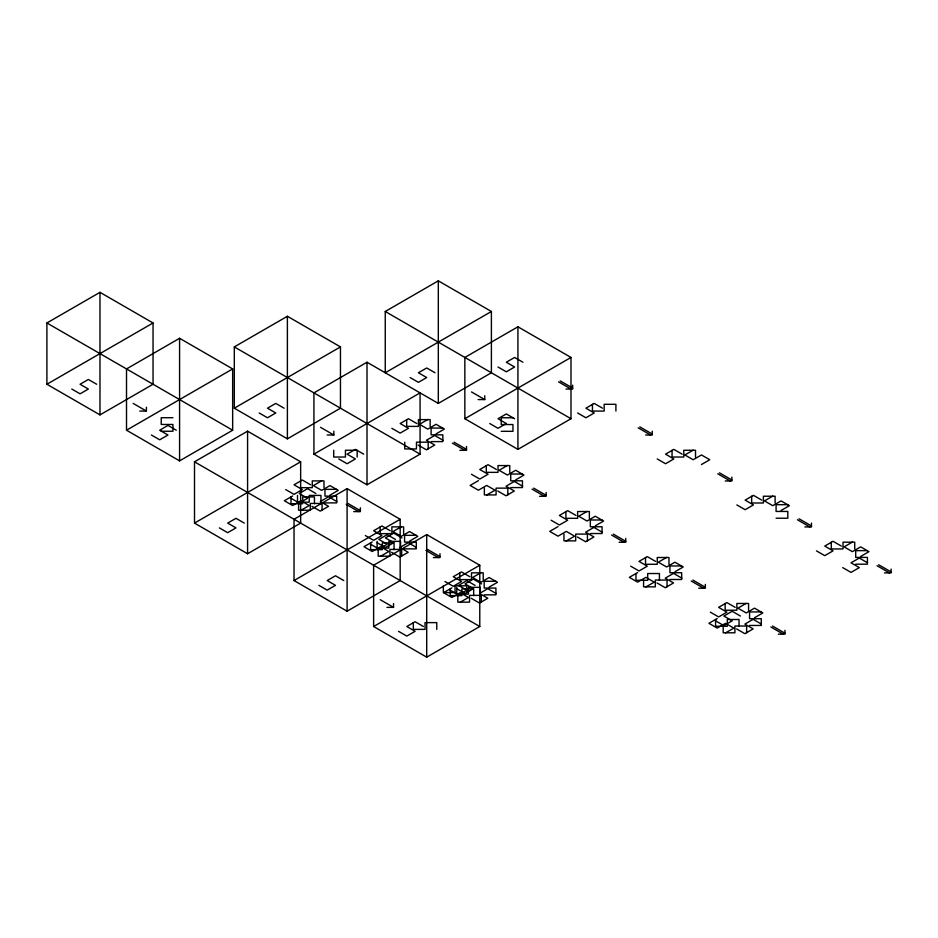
<?xml version="1.0" encoding="UTF-8"?>
<svg xmlns="http://www.w3.org/2000/svg" width="938" height="938" viewBox="0 0 938 938"><rect width="100%" height="100%" fill="white"/><g stroke="black" fill="none" stroke-linecap="round" stroke-linejoin="round"><path stroke-width="1.41" d="M46.9 322.977L99.979 292.328L153.046 322.977L153.046 384.252L99.979 414.901L46.9 384.252L46.9 322.977L232.659 430.214L232.659 368.939L179.58 338.29L126.513 368.939L126.513 430.214L179.58 460.863L232.659 430.214M46.9 384.252L153.046 322.977M234.312 346.908L287.391 316.27L340.459 346.908L340.459 408.194L287.391 438.843L234.312 408.194L234.312 346.908L420.072 454.156L420.072 392.87L313.925 454.156L313.925 392.87L367.004 362.232L438.316 403.41L491.395 372.761L491.395 311.486L438.316 280.837L385.248 311.486L385.248 372.761L491.395 311.486M126.513 430.214L232.659 368.939M234.312 408.194L340.459 346.908M194.506 461.813L247.585 431.175L300.652 461.813L300.652 523.099L247.585 553.748L194.506 523.099L194.506 461.813L479.775 626.514L479.775 565.239L426.708 534.59L373.629 565.239L373.629 626.514L426.708 657.163L479.775 626.514M517.928 326.799L464.849 357.448L464.849 418.723L517.928 449.372L570.996 418.723L570.996 357.448L517.928 326.799L517.928 449.372M194.506 523.099L300.652 461.813M292.644 495.968L284.355 500.751L292.644 505.535L300.946 500.751L309.235 505.535L300.946 510.331M321.652 480.807L313.362 485.591L321.652 490.386L329.942 485.591L338.231 490.386L329.942 495.17M427.798 419.521L419.509 424.304L427.798 429.1L436.088 424.304L444.378 429.1L436.088 433.884M464.849 418.723L570.996 357.448M347.095 488.628L294.028 519.277L294.028 580.552L347.095 611.201L400.174 580.552L400.174 519.277L347.095 488.628L347.095 611.201M313.925 454.156L367.004 484.805L420.072 454.156M294.028 580.552L400.174 519.277M372.257 541.93L363.967 546.713L372.257 551.497L380.547 546.713L388.848 551.497L380.547 556.293M478.403 480.643L470.114 485.427L478.403 490.222L486.705 485.427L494.994 490.222L486.705 495.006M401.265 526.769L392.963 531.553L401.265 536.348L409.554 531.553L417.844 536.348L409.554 541.132M507.411 465.483L499.11 470.278L507.411 475.062L515.701 470.278L523.99 475.062L515.701 479.846M373.629 626.514L479.775 565.239M451.87 587.892L443.58 592.675L451.87 597.459L460.159 592.675L468.461 597.459L460.159 602.255M558.016 526.605L549.727 531.389L558.016 536.184L566.306 531.389L574.607 536.184L566.306 540.968M480.866 572.731L472.576 577.515L480.866 582.31L489.167 577.515L497.457 582.31L489.167 587.094M587.012 511.445L578.723 516.24L587.012 521.024L595.313 516.24L603.603 521.024L595.313 525.808M693.159 450.17L684.869 454.953L693.159 459.737L701.46 454.953L709.749 459.737L701.46 464.533M637.629 572.567L629.339 577.351L637.629 582.146L645.919 577.351L654.208 582.146L645.919 586.93M666.625 557.407L658.335 562.202L666.625 566.986L674.914 562.202L683.216 566.986L674.914 571.77M772.771 496.132L764.482 500.915L772.771 505.699L781.073 500.915L789.362 505.699L781.073 510.495M717.242 618.529L708.94 623.313L717.242 628.108L725.531 623.313L733.821 628.108L725.531 632.892M746.238 603.369L737.948 608.164L746.238 612.948L754.527 608.164L762.829 612.948L754.527 617.732M852.384 542.094L844.094 546.877L852.384 551.661L860.674 546.877L868.975 551.661L860.674 556.457M566.024 389.047L572.661 389.047L572.661 385.213M478.122 399.576L484.758 399.576L484.758 395.742M139.774 411.067L146.41 411.067L146.41 407.233M172.944 417.703L161.219 417.703L161.219 424.468L172.944 424.468L172.944 431.246L161.219 431.246M512.957 417.773L501.22 417.773L501.22 424.539L512.957 424.539L512.957 431.316L501.22 431.316M442.842 428.068L431.117 428.068L431.117 434.845L442.842 434.845L442.842 441.61L431.117 441.61M327.198 435.009L333.834 435.009L333.834 431.175M645.637 435.009L652.273 435.009L652.273 431.175M459.878 450.334L466.514 450.334L466.514 446.5M522.454 474.03L510.729 474.03L510.729 480.807L522.454 480.807L522.454 487.572L510.729 487.572M725.25 480.971L731.875 480.971L731.875 477.137M300.535 487.678L312.272 487.678L312.272 480.901L323.997 480.901L323.997 487.678M336.695 489.355L324.97 489.355L324.97 496.132L336.695 496.132L336.695 502.897L324.97 502.897M539.491 496.296L546.127 496.296L546.127 492.462M787.814 504.679L776.089 504.679L776.089 511.445L787.814 511.445L787.814 518.222L776.089 518.222M353.732 511.609L360.368 511.609L360.368 507.786M602.067 519.992L590.33 519.992L590.33 526.769L602.067 526.769L602.067 533.534L590.33 533.534M804.851 526.933L811.487 526.933L811.487 523.099M416.308 535.317L404.571 535.317L404.571 542.094L416.308 542.094L416.308 548.859L404.571 548.859M619.103 542.258L625.728 542.258L625.728 538.424M867.427 550.641L855.702 550.641L855.702 557.407L867.427 557.407L867.427 564.184L855.702 564.184M433.344 557.571L439.981 557.571L439.981 553.748M681.668 565.954L669.943 565.954L669.943 572.731L681.668 572.731L681.668 579.496L669.943 579.496M884.464 572.895L891.1 572.895L891.1 569.061M495.921 581.279L484.184 581.279L484.184 588.056L495.921 588.056L495.921 594.821L484.184 594.821M698.704 588.22L705.341 588.22L705.341 584.386M386.902 607.367L393.538 607.367L393.538 603.533M761.281 611.928L749.556 611.928L749.556 618.693L761.281 618.693L761.281 625.458L749.556 625.458M778.317 634.182L784.954 634.182L784.954 630.348M560.221 380.91L572.661 388.086M639.833 426.872L652.273 434.048M719.446 472.834L731.875 480.01M799.047 518.796L811.487 525.972M878.66 564.758L891.1 571.934M558.567 381.86L570.996 389.047M638.168 427.822L650.609 435.009M717.781 473.784L730.221 480.971M797.394 519.746L809.834 526.933M877.007 565.708L889.447 572.895M522.9 362.232L514.61 357.448L506.321 362.232L514.61 367.016L506.321 371.811L498.019 367.016M602.513 408.194L594.223 403.41L585.922 408.194L594.223 412.978L585.922 417.773L577.632 412.978M682.125 454.156L673.836 449.372L665.534 454.156L673.836 458.952L665.534 463.735L657.245 458.952M761.738 500.118L753.437 495.334L745.147 500.118L753.437 504.914L745.147 509.697L736.858 504.914M841.339 546.08L833.05 541.296L824.76 546.08L833.05 550.876L824.76 555.659L816.47 550.876M867.591 562.823L859.302 558.04L851.012 562.823L859.302 567.619L851.012 572.403L842.723 567.619M385.248 311.486L570.996 418.723M471.486 391.92L484.758 399.576M434.998 372.761L426.708 367.977L418.418 372.761L426.708 377.557L418.418 382.341L410.117 377.557M514.61 418.723L506.321 413.939L498.019 418.723L506.321 423.519L498.019 428.303L489.73 423.519M454.074 442.185L466.514 449.372M533.687 488.147L546.127 495.334M613.288 534.109L625.728 541.296M692.901 580.071L705.341 587.258M772.513 626.045L784.954 633.22M452.409 443.146L464.849 450.334M532.022 489.108L544.462 496.296M611.635 535.07L624.075 542.258M691.247 581.032L703.688 588.22M770.86 626.994L783.3 634.182M416.753 423.519L408.464 418.723L400.174 423.519L408.464 428.303L400.174 433.098L391.873 428.303M496.366 469.481L488.077 464.697L479.775 469.481L488.077 474.265L479.775 479.06L471.486 474.265M575.979 515.443L567.689 510.659L559.388 515.443L567.689 520.227L559.388 525.022L551.098 520.227M655.592 561.405L647.29 556.621L639.001 561.405L647.29 566.189L639.001 570.984L630.711 566.189M735.193 607.367L726.903 602.583L718.614 607.367L726.903 612.151L718.614 616.946L710.324 612.151M443.006 440.262L434.716 435.466L426.427 440.262L434.716 445.046L426.427 449.83L418.125 445.046M522.618 486.224L514.329 481.44L506.028 486.224L514.329 491.008L506.028 495.803L497.738 491.008M602.231 532.186L593.93 527.402L585.64 532.186L593.93 536.97L585.64 541.765L577.351 536.97M681.844 578.148L673.543 573.364L665.253 578.148L673.543 582.932L665.253 587.727L656.963 582.932M761.445 624.11L753.155 619.326L744.866 624.11L753.155 628.894L744.866 633.689L736.576 628.894M740.457 616.055L732.168 611.259L723.866 616.055L732.168 620.839L723.866 625.623L715.577 620.839M320.562 427.341L333.834 435.009M284.073 408.194L275.784 403.41L267.482 408.194L275.784 412.978L267.482 417.773L259.193 412.978M363.686 454.156L355.385 449.372L347.095 454.156L355.385 458.952L347.095 463.735L338.806 458.952M347.928 503.471L360.368 510.659M427.54 549.434L439.981 556.621M346.263 504.433L358.703 511.609M425.875 550.395L438.316 557.571M310.607 484.805L302.317 480.01L294.028 484.805L302.317 489.589L294.028 494.373L285.727 489.589M390.22 530.767L381.93 525.972L373.629 530.767L381.93 535.551L373.629 540.335L365.339 535.551M469.832 576.729L461.531 571.934L453.242 576.729L461.531 581.513L453.242 586.297L444.952 581.513M401.992 537.931L393.702 533.147L385.412 537.931L393.702 542.715L385.412 547.511L377.123 542.715M481.604 583.893L473.315 579.109L465.025 583.893L473.315 588.677L465.025 593.473L456.724 588.677M336.859 501.549L328.57 496.753L320.28 501.549L328.57 506.332L320.28 511.116L311.979 506.332M416.472 547.511L408.182 542.715L399.881 547.511L408.182 552.294L399.881 557.078L391.592 552.294M496.085 593.473L487.783 588.677L479.494 593.473L487.783 598.256L479.494 603.04L471.204 598.256M315.872 493.482L307.582 488.698L299.281 493.482L307.582 498.277L299.281 503.061L290.991 498.277M395.484 539.444L387.183 534.66L378.893 539.444L387.183 544.239L378.893 549.023L370.604 544.239M475.085 585.406L466.796 580.622L458.506 585.406L466.796 590.201L458.506 594.985L450.217 590.201M133.149 403.41L146.41 411.067M96.661 384.252L88.36 379.468L80.07 384.252L88.36 389.047L80.07 393.831L71.78 389.047M176.262 430.214L167.972 425.43L159.683 430.214L167.972 435.009L159.683 439.793L151.393 435.009M380.265 599.71L393.538 607.367M244.267 523.099L235.977 518.315L227.676 523.099L235.977 527.895L227.676 532.678L219.386 527.895M343.777 580.552L335.487 575.768L327.198 580.552L335.487 585.347L327.198 590.131L318.897 585.347M423.39 626.514L415.1 621.73L406.799 626.514L415.1 631.309L406.799 636.093L398.509 631.309M854.729 548.953L854.729 542.187L843.004 542.187L843.004 548.953L831.279 548.953L831.279 542.187M775.116 502.991L775.116 496.225L763.391 496.225L763.391 502.991L751.666 502.991L751.666 496.225M748.583 610.239L748.583 603.474L736.858 603.474L736.858 610.239L725.133 610.239L725.133 603.474M746.636 632.798L746.636 626.021L734.911 626.021L734.911 632.798L723.186 632.798L723.186 626.021M739.038 626.256L739.038 619.49L727.302 619.49L727.302 626.256L715.577 626.256L715.577 619.49M695.515 457.029L695.515 450.263L683.779 450.263L683.779 457.029L672.054 457.029L672.054 450.263M668.97 564.277L668.97 557.5L657.245 557.5L657.245 564.277L645.52 564.277L645.52 557.5M667.035 586.836L667.035 580.059L655.299 580.059L655.299 586.836L643.574 586.836L643.574 580.059M659.426 580.294L659.426 573.528L647.701 573.528L647.701 580.294L635.964 580.294L635.964 573.528M615.903 411.067L615.903 404.301L604.166 404.301L604.166 411.067L592.441 411.067L592.441 404.301M589.357 518.315L589.357 511.538L577.632 511.538L577.632 518.315L565.907 518.315L565.907 511.538M587.423 540.874L587.423 534.097L575.698 534.097L575.698 540.874L563.961 540.874L563.961 534.097M509.756 472.353L509.756 465.576L498.019 465.576L498.019 472.353L486.294 472.353L486.294 465.576M507.81 494.912L507.81 488.135L496.085 488.135L496.085 494.912L484.348 494.912L484.348 488.135M483.211 579.602L483.211 572.825L471.486 572.825L471.486 579.602L459.761 579.602L459.761 572.825M481.276 602.149L481.276 595.384L469.539 595.384L469.539 602.149L457.814 602.149L457.814 595.384M480.186 594.094L480.186 587.329L468.461 587.329L468.461 594.094L456.724 594.094L456.724 587.329M473.667 595.618L473.667 588.841L461.942 588.841L461.942 595.618L450.217 595.618L450.217 588.841M466.796 592.582L466.796 585.804L455.071 585.804L455.071 592.582L443.346 592.582L443.346 585.804M438.316 280.837L438.316 403.41M436.78 629.386L436.78 622.621L425.043 622.621L425.043 629.386L413.318 629.386L413.318 622.621M430.143 426.391L430.143 419.614L418.418 419.614L418.418 426.391L406.682 426.391L406.682 419.614M428.197 448.95L428.197 442.173L416.472 442.173L416.472 448.95L404.747 448.95L404.747 442.173M426.708 534.59L426.708 657.163M403.61 533.64L403.61 526.863L391.873 526.863L391.873 533.64L380.148 533.64L380.148 526.863M401.663 556.187L401.663 549.422L389.938 549.422L389.938 556.187L378.202 556.187L378.202 549.422M400.573 548.132L400.573 541.367L388.848 541.367L388.848 548.132L377.123 548.132L377.123 541.367M394.054 549.656L394.054 542.879L382.329 542.879L382.329 549.656L370.604 549.656L370.604 542.879M367.004 362.232L367.004 484.805M357.167 457.029L357.167 450.263L345.442 450.263L345.442 457.029L333.705 457.029L333.705 450.263M322.051 510.225L322.051 503.46L310.326 503.46L310.326 510.225L298.601 510.225L298.601 503.46M320.96 502.17L320.96 495.405L309.235 495.405L309.235 502.17L297.51 502.17L297.51 495.405M314.441 503.694L314.441 496.917L302.716 496.917L302.716 503.694L290.991 503.694L290.991 496.917M287.391 316.27L287.391 438.843M247.585 431.175L247.585 553.748M179.58 338.29L179.58 460.863M99.979 292.328L99.979 414.901"/></g></svg>
